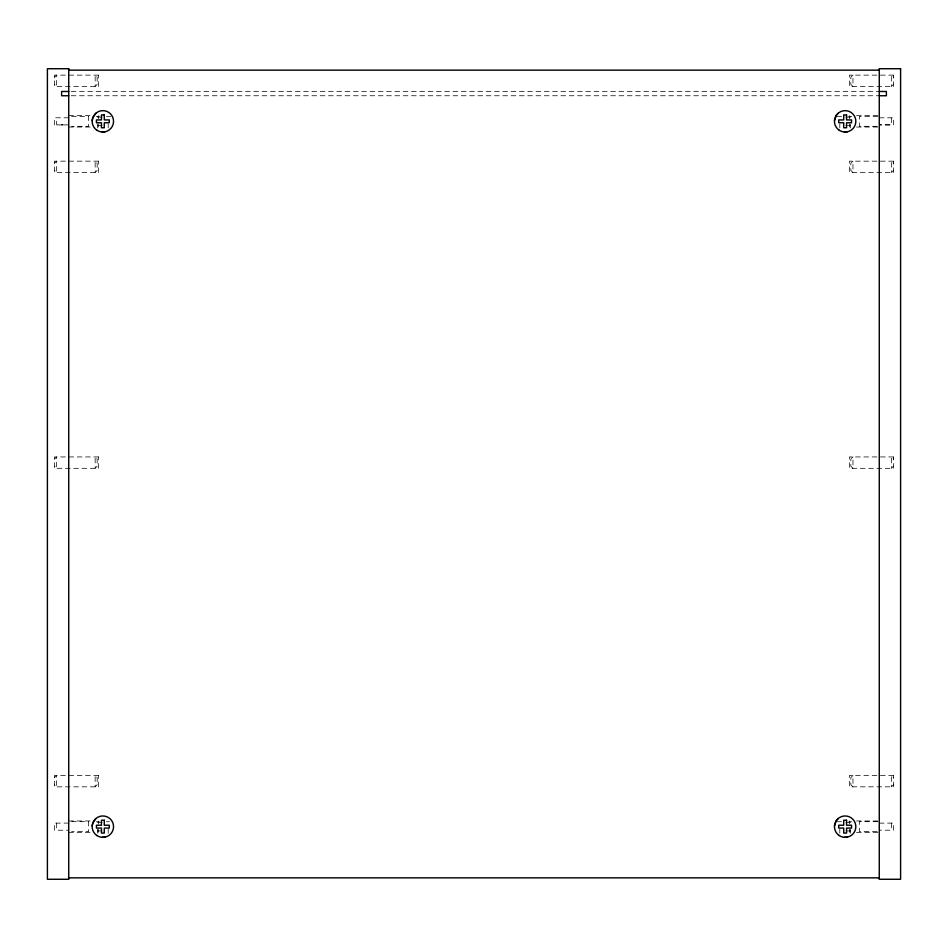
<?xml version="1.0" encoding="UTF-8"?>
<svg xmlns="http://www.w3.org/2000/svg" width="948" height="948" viewBox="0 0 948 948"><rect width="100%" height="100%" fill="white"/><g stroke="black" fill="none" stroke-linecap="round" stroke-linejoin="round"><path stroke-width="0.71" stroke-dasharray="4.74 3.56" d="M893.49 84.372L891.476 86.505L891.476 75.129L893.49 77.262M893.49 170.403L891.476 172.536L891.476 161.16L893.49 163.293M893.49 466.179L891.476 468.312L891.476 456.936L893.49 459.069M893.49 784.707L891.476 786.84L891.476 775.464L893.49 777.597M54.51 77.262L56.643 75.129L56.643 86.505L54.51 84.372M54.51 163.293L56.643 161.16L56.643 172.536L54.51 170.403M54.51 459.069L56.643 456.936L56.643 468.312L54.51 466.179M54.51 777.597L56.643 775.464L56.643 786.84L54.51 784.707M71.219 91.482L879.27 91.482M71.219 95.748L879.27 95.748M68.73 115.656L91.482 115.656M856.518 115.656L879.27 115.656M71.574 116.367L88.638 116.367L88.638 126.321L71.574 126.321M877.848 116.367L859.362 116.367L859.362 126.321L877.848 126.321M96.305 116.426L99.267 116.426M106.449 116.426L110.869 116.426M837.131 116.426L841.551 116.426M848.733 116.426L851.695 116.426M102.147 117.09L97.17 117.09L97.17 118.5M845.853 117.09L850.83 117.09L850.83 118.5M68.73 117.789L54.51 117.789L54.51 124.899L68.73 124.899M879.27 117.813L893.49 117.789L893.49 124.899L879.27 124.899L891.357 124.875L891.357 117.813M66.04 124.875L56.643 124.875L56.643 117.813M102.147 125.598L97.17 125.598L97.17 124.188M845.853 125.598L850.83 125.598L850.83 124.188M68.73 127.032L91.482 127.032M856.518 127.032L879.27 127.032M68.73 820.968L91.482 820.968M856.518 820.968L879.27 820.968M71.574 821.679L88.638 821.679L88.638 831.633L71.574 831.633M96.305 821.738L99.267 821.738M106.449 821.738L109.411 821.738M837.131 821.738L841.551 821.738M848.733 821.738L851.695 821.738M877.848 821.679L859.362 821.679L859.362 831.633L877.848 831.633M102.147 822.402L97.17 822.402L97.17 823.812M845.853 822.402L850.83 822.402L850.83 823.812M68.73 823.101L54.51 823.101L54.51 830.211L68.73 830.211M879.27 823.125L893.49 823.101L893.49 830.211L879.27 830.187M102.147 830.91L97.17 830.91L97.17 829.5M845.853 830.91L850.83 830.91L850.83 829.5M68.73 832.344L91.482 832.344M856.518 832.344L879.27 832.344M891.357 823.125L891.357 830.187M850.486 123.963L850.486 127.897M850.486 829.275L850.486 833.209M849.408 115.656L849.408 118.761M849.408 123.927L849.408 127.032M849.408 820.968L849.408 824.073M849.408 829.239L849.408 832.344M839.798 123.963L839.798 127.897M839.798 829.275L839.798 833.209M108.202 123.963L108.202 127.897M108.202 829.275L108.202 833.209M98.592 115.656L98.592 118.761M98.592 123.927L98.592 127.032M98.592 820.968L98.592 824.073M98.592 829.239L98.592 832.344M97.514 123.963L97.514 127.897M97.514 829.275L97.514 833.209M56.643 823.125L56.643 830.187M97.17 84.372L95.156 86.505L95.156 75.129L97.17 77.262L97.17 84.372M97.17 170.403L95.156 172.536L95.156 161.16L97.17 163.293L97.17 170.403M97.17 466.179L95.156 468.312L95.156 456.936L97.17 459.069L97.17 466.179M97.17 784.707L95.156 786.84L95.156 775.464L97.17 777.597L97.17 784.707M852.963 75.129L850.83 77.262L850.83 84.372L852.963 86.505L852.963 75.129M852.963 161.16L850.83 163.293L850.83 170.403L852.963 172.536L852.963 161.16M852.963 456.936L850.83 459.069L850.83 466.179L852.963 468.312L852.963 456.936M852.963 775.464L850.83 777.597L850.83 784.707L852.963 786.84L852.963 775.464M98.592 75.129L54.51 75.129L54.51 86.505L98.592 86.505L98.592 75.129M893.49 75.129L849.408 75.129L849.408 86.505L893.49 86.505L893.49 75.129M98.592 161.16L54.51 161.16L54.51 172.536L98.592 172.536L98.592 161.16M893.49 161.16L849.408 161.16L849.408 172.536L893.49 172.536L893.49 161.16M98.592 456.936L54.51 456.936L54.51 468.312L98.592 468.312L98.592 456.936M893.49 456.936L849.408 456.936L849.408 468.312L893.49 468.312L893.49 456.936M98.592 775.464L54.51 775.464L54.51 786.84L98.592 786.84L98.592 775.464M893.49 775.464L849.408 775.464L849.408 786.84L893.49 786.84L893.49 775.464"/><path stroke-width="1.42" d="M92.193 120.597L92.75 117.872L95.843 113.274M92.193 825.909L92.75 823.184L95.843 818.586M834.477 120.597L836.278 115.372L838.127 113.274M834.477 825.909L836.278 820.684L838.127 818.586M102.111 132.009L104.896 131.843M844.395 132.009L847.18 131.843M102.111 837.321L104.896 837.155M844.395 837.321L847.18 837.155M68.73 70.152L879.27 70.152M68.73 91.482L61.62 91.482L61.62 95.748L68.73 95.748M879.27 91.482L886.38 91.482L886.38 95.748L879.27 95.748M68.73 877.848L879.27 877.848M68.73 68.73L47.4 68.73L47.4 879.27L68.73 879.27L68.73 68.73M900.6 68.73L879.27 68.73L879.27 879.27L900.6 879.27L900.6 68.73M104.28 114.933L101.436 114.933L101.436 119.922L96.447 119.922L96.447 122.766L101.436 122.766L101.436 127.755L104.28 127.755L104.28 122.766L109.269 122.766L109.269 119.922L104.28 119.922L104.28 114.933M846.564 114.933L843.72 114.933L843.72 119.922L838.731 119.922L838.731 122.766L843.72 122.766L843.72 127.755L846.564 127.755L846.564 122.766L851.553 122.766L851.553 119.922L846.564 119.922L846.564 114.933M104.28 820.245L101.436 820.245L101.436 825.234L96.447 825.234L96.447 828.078L101.436 828.078L101.436 833.067L104.28 833.067L104.28 828.078L109.269 828.078L109.269 825.234L104.28 825.234L104.28 820.245M846.564 820.245L843.72 820.245L843.72 825.234L838.731 825.234L838.731 828.078L843.72 828.078L843.72 833.067L846.564 833.067L846.564 828.078L851.553 828.078L851.553 825.234L846.564 825.234L846.564 820.245M839.17 835.52A10.689 10.689 0 0 0 855.807 827.403A10.689 10.689 0 0 0 840.449 817.046A10.689 10.689 0 0 0 839.17 835.52M96.886 835.52A10.689 10.689 0 0 0 113.523 827.403A10.689 10.689 0 0 0 98.165 817.046A10.689 10.689 0 0 0 96.886 835.52M839.17 130.208A10.689 10.689 0 0 0 855.807 122.091A10.689 10.689 0 0 0 840.449 111.734A10.689 10.689 0 0 0 839.17 130.208M96.886 130.208A10.689 10.689 0 0 0 113.523 122.091A10.689 10.689 0 0 0 98.165 111.734A10.689 10.689 0 0 0 96.886 130.208"/></g></svg>
